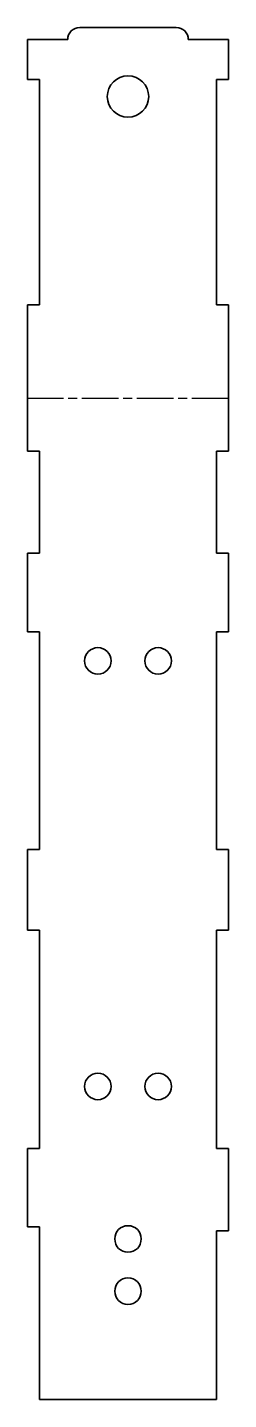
# Model space of a CAD drawing. Header units: millimetres. Extents: x 0 to 50, y 0 to 342.
import ezdxf

# ---------------------------------------------------------------- set-up
doc = ezdxf.new("R2010")
doc.units = ezdxf.units.MM
doc.linetypes.add('Chain', pattern=[13.68, 9.12, -1.14, 2.28, -1.14])
doc.layers.add('Bend Centerline (ANSI)', color=7, linetype='Chain', lineweight=25)
doc.layers.add('Visible (ANSI)', color=7, linetype='Continuous', lineweight=35)

# ---------------------------------------------------------------- blocks, each defined once
blk = doc.blocks.new('P-BTC-V002-PSPE001_Chapas Cuerpo Central 1_P-BTC-V002-PSPE001 (desplegada)')
at = {"layer": 'Bend Centerline (ANSI)'}
blk.add_line((25, 78.5), (-25, 78.5), dxfattribs=at)
at = {"layer": 'Visible (ANSI)'}
for p, q in [((-12, 170.89), (12, 170.89)), ((-15, 167.89), (-25, 167.89)), ((-25, 167.89), (-25, 157.89)), ((15, 167.89), (25, 167.89)), ((25, 157.89), (25, 167.89)), ((-25, 157.89), (-22, 157.89)), ((-22, 157.89), (-22, 101.79)), ((22, 157.89), (25, 157.89)), ((22, 101.79), (22, 157.89)), ((-22, 101.79), (-25, 101.79)), ((-25, 65.31), (-25, 101.79)), ((25, 101.79), (22, 101.79)), ((25, 101.79), (25, 65.31)), ((-25, 65.31), (-22, 65.31)), ((-22, 65.31), (-22, 39.91)), ((22, 65.31), (25, 65.31)), ((22, 39.91), (22, 65.31)), ((-22, 39.91), (-25, 39.91)), ((-25, 20.31), (-25, 39.91)), ((25, 39.91), (22, 39.91)), ((25, 39.91), (25, 20.31)), ((-25, 20.31), (-22, 20.31)), ((-22, 20.31), (-22, -33.89)), ((22, -33.89), (22, 20.31)), ((22, 20.31), (25, 20.31)), ((-22, -33.89), (-25, -33.89)), ((-25, -53.99), (-25, -33.89)), ((25, -33.89), (22, -33.89)), ((25, -33.89), (25, -53.99)), ((-25, -53.99), (-22, -53.99)), ((-22, -53.99), (-22, -108.39)), ((22, -53.99), (25, -53.99)), ((22, -108.39), (22, -53.99)), ((-22, -108.39), (-25, -108.39)), ((-25, -127.89), (-25, -108.39)), ((25, -108.39), (22, -108.39)), ((25, -108.39), (25, -128.89)), ((-25, -127.89), (-22, -127.89)), ((-22, -127.89), (-22, -170.89)), ((22, -128.89), (25, -128.89)), ((22, -170.89), (22, -128.89)), ((22, -170.89), (-22, -170.89))]:
    blk.add_line(p, q, dxfattribs=at)
for centre, radius in [((0, 153.69), 5.15), ((-7.5, 13.11), 3.3), ((7.5, 13.11), 3.3), ((-7.5, -92.89), 3.3), ((7.5, -92.89), 3.3), ((0, -130.89), 3.3), ((0, -143.89), 3.3)]:
    blk.add_circle(centre, radius, dxfattribs=at)
at = {"layer": 'Visible (ANSI)', "extrusion": (0, 0, -1)}
for centre, start, end in [((12, 167.89), 0, 90), ((-12, 167.89), 90, 180)]:
    blk.add_arc(centre, 3, start, end, dxfattribs=at)

msp = doc.modelspace()

# ---------------------------------------------------------------- block references
msp.add_blockref('P-BTC-V002-PSPE001_Chapas Cuerpo Central 1_P-BTC-V002-PSPE001 (desplegada)', (25, 170.89))

doc.saveas('drawing.dxf')
